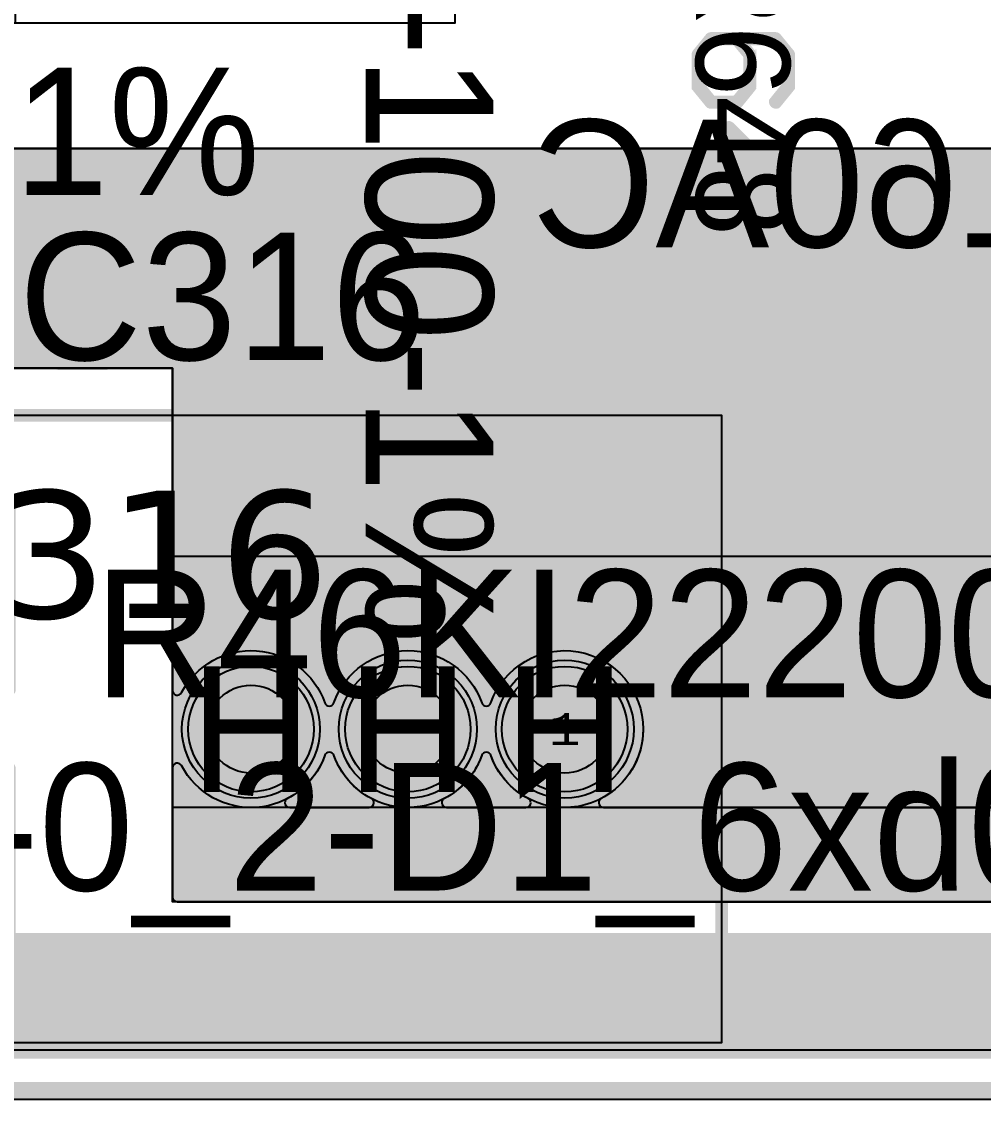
# Model space of a CAD drawing. Extents: x -28 to 199, y -61 to 255.
# Drawn here: x 104.59 to 119.92, y -0.15 to 17.02 of the extents above; entities that cross this region are included whole.
import ezdxf
from ezdxf.enums import TextEntityAlignment as Align

# ---------------------------------------------------------------- set-up
doc = ezdxf.new("R2010")
doc.units = 0
doc.header["$MEASUREMENT"] = 0
for name, color, linetype in [('ASSEMBLY_OUTLINES_TOP', 102, 'CONTINUOUS'), ('ASSEMBLY_PART_NUMBERS_BTM', 191, 'CONTINUOUS'), ('ASSEMBLY_PART_NUMBERS_TOP', 102, 'CONTINUOUS'), ('ASSEMBLY_REF_DES_TOP', 102, 'CONTINUOUS'), ('BOARD_OUTLINE', 10, 'CONTINUOUS'), ('DRILL_DRAWING', 21, 'CONTINUOUS'), ('GENERATED_SILKSCREEN_TOP', 140, 'CONTINUOUS'), ('MANUFACTURING_OUTLINES', 10, 'CONTINUOUS'), ('MOUNTING_HOLE_PADS_LAYER14', 150, 'CONTINUOUS'), ('MOUNTING_HOLE_PADS_LAYER17', 10, 'CONTINUOUS'), ('MOUNTING_HOLE_PADS_LAYER_2', 230, 'CONTINUOUS'), ('MOUNTING_HOLE_PADS_LAYER_3', 81, 'CONTINUOUS'), ('MOUNTING_HOLES_LAYER_2', 42, 'CONTINUOUS'), ('MOUNTING_HOLES_LAYER_3', 42, 'CONTINUOUS'), ('MOUNTING_HOLES_LAYER_BOT21', 42, 'CONTINUOUS'), ('MOUNTING_HOLES_LAYER_TOP', 42, 'CONTINUOUS'), ('PART_HOLES_LAYER_2', 30, 'CONTINUOUS'), ('PART_HOLES_LAYER_3', 30, 'CONTINUOUS'), ('PART_HOLES_LAYER_BOTTOM', 30, 'CONTINUOUS'), ('PART_HOLES_LAYER_TOP', 30, 'CONTINUOUS'), ('PART_PADS_LAYER_2', 230, 'CONTINUOUS'), ('PART_PADS_LAYER_3', 81, 'CONTINUOUS'), ('PART_PADS_LAYER_BOTTOM', 10, 'CONTINUOUS'), ('PART_PADS_LAYER_TOP', 150, 'CONTINUOUS'), ('PIN_NUMBERS_BTM', 8, 'CONTINUOUS'), ('PIN_NUMBERS_TOP', 8, 'CONTINUOUS'), ('PLACEMENT_OUTLINES_TOP', 130, 'CONTINUOUS'), ('PLANE_DATA_LAYER_2', 230, 'CONTINUOUS'), ('PLANE_DATA_LAYER_3', 81, 'CONTINUOUS'), ('PLANE_DATA_LAYER_BOTTOM', 10, 'CONTINUOUS'), ('PLANE_DATA_LAYER_TOP', 150, 'CONTINUOUS'), ('PLANE_SHAPES_LAYER_2', 230, 'CONTINUOUS'), ('PLANE_SHAPES_LAYER_3', 81, 'CONTINUOUS'), ('PLANE_SHAPES_LAYER_BOTTOM', 10, 'CONTINUOUS'), ('PLANE_SHAPES_LAYER_TOP', 150, 'CONTINUOUS'), ('ROUTE_BORDER', 151, 'CONTINUOUS'), ('SILKSCREEN_OUTLINES_TOP', 150, 'CONTINUOUS'), ('SILKSCREEN_REF_DES_TOP', 150, 'CONTINUOUS'), ('SOLDERMASK_PADS_BTM', 12, 'CONTINUOUS'), ('SOLDERMASK_PADS_TOP', 180, 'CONTINUOUS')]:
    doc.layers.add(name, color=color, linetype=linetype)
doc.styles.add('COURIER_NEW', font='COUR.TTF')
doc.styles.add('VERDANA', font='verdana.TTF')
doc.styles.add('VERIBEST_GERBER_0', font='txt')

msp = doc.modelspace()

# ---------------------------------------------------------------- hatches: boundary and pattern name
at = {"layer": 'MOUNTING_HOLES_LAYER_2'}
h = msp.add_hatch(color=256, dxfattribs=at)
edge = h.paths.add_edge_path()
edge.add_arc((108.25, 5.75), 0.7, 0, 360)
h = msp.add_hatch(color=256, dxfattribs=at)
edge = h.paths.add_edge_path()
edge.add_arc((110.75, 5.75), 0.7, 0, 360)
at = {"layer": 'MOUNTING_HOLES_LAYER_3'}
h = msp.add_hatch(color=256, dxfattribs=at)
edge = h.paths.add_edge_path()
edge.add_arc((108.25, 5.75), 0.7, 0, 360)
h = msp.add_hatch(color=256, dxfattribs=at)
edge = h.paths.add_edge_path()
edge.add_arc((110.75, 5.75), 0.7, 0, 360)
at = {"layer": 'MOUNTING_HOLES_LAYER_BOT21'}
h = msp.add_hatch(color=256, dxfattribs=at)
edge = h.paths.add_edge_path()
edge.add_arc((108.25, 5.75), 0.7, 0, 360)
h = msp.add_hatch(color=256, dxfattribs=at)
edge = h.paths.add_edge_path()
edge.add_arc((110.75, 5.75), 0.7, 0, 360)
at = {"layer": 'MOUNTING_HOLES_LAYER_TOP'}
h = msp.add_hatch(color=256, dxfattribs=at)
edge = h.paths.add_edge_path()
edge.add_arc((108.25, 5.75), 0.7, 0, 360)
h = msp.add_hatch(color=256, dxfattribs=at)
edge = h.paths.add_edge_path()
edge.add_arc((110.75, 5.75), 0.7, 0, 360)
at = {"layer": 'PART_HOLES_LAYER_2'}
h = msp.add_hatch(color=256, dxfattribs=at)
edge = h.paths.add_edge_path()
edge.add_arc((113.25, 5.75), 0.7, 0, 360)
at = {"layer": 'PART_HOLES_LAYER_3'}
h = msp.add_hatch(color=256, dxfattribs=at)
edge = h.paths.add_edge_path()
edge.add_arc((113.25, 5.75), 0.7, 0, 360)
at = {"layer": 'PART_HOLES_LAYER_BOTTOM'}
h = msp.add_hatch(color=256, dxfattribs=at)
edge = h.paths.add_edge_path()
edge.add_arc((113.25, 5.75), 0.7, 0, 360)
at = {"layer": 'PART_HOLES_LAYER_TOP'}
h = msp.add_hatch(color=256, dxfattribs=at)
edge = h.paths.add_edge_path()
edge.add_arc((113.25, 5.75), 0.7, 0, 360)
at = {"layer": 'PLANE_DATA_LAYER_2'}
msp.add_hatch(color=256, dxfattribs=at).paths.add_polyline_path([(121, 14.9238, 0.41421356), (120.9238, 15), (103.50001, 15, -0.41421356), (103.5, 15.00001), (103.5, 24.99999, -0.41421356), (103.50001, 25), (109.4238, 25, 0.41421356), (109.5, 25.0762), (109.5, 31.4238, 0.41421356), (109.4238, 31.5), (95.0762, 31.5, 0.41421356), (95, 31.4238), (95, 25.0762, 0.41421356), (95.0762, 25), (100.99999, 25, -0.41421356), (101, 24.99999), (101, 11.5762, 0.41421356), (101.0762, 11.5), (106.99999, 11.5, -0.41421356), (107, 11.49999), (107, 6.36725, 0.7831157), (107.14364, 6.33179, -0.6540392), (109.42818, 6.16761, 0.70651223), (109.57182, 6.16761, -0.70650779), (111.92818, 6.16761, 0.70651223), (112.07182, 6.16761, -0.84269739), (114.5, 5.75, -0.84269739), (112.07182, 5.33239, 0.70651223), (111.92818, 5.33239, -0.70650779), (109.57182, 5.33239, 0.70651223), (109.42818, 5.33239, -0.6540392), (107.14364, 5.16821, 0.7831157), (107, 5.13275), (107, 3.0762, 0.41421356), (107.0762, 3), (120.9238, 3, 0.41421356), (121, 3.0762)], flags=0)
for points in [[(108.25, 5.75), (107.39947, 6.76755)], [(108.25, 5.75), (109.18776, 6.68776)], [(110.75, 5.75), (109.81224, 6.68776)], [(110.75, 5.75), (111.68776, 6.68776)], [(113.25, 5.75), (112.31224, 6.68776)], [(113.25, 5.75), (114.18776, 6.68776)], [(108.25, 5.75), (107.39947, 4.73245)], [(108.25, 5.75), (109.18776, 4.81224)], [(110.75, 5.75), (109.81224, 4.81224)], [(110.75, 5.75), (111.68776, 4.81224)], [(113.25, 5.75), (112.31224, 4.81224)], [(113.25, 5.75), (114.18776, 4.81224)]]:
    msp.add_hatch(color=256, dxfattribs=at).paths.add_polyline_path(points, is_closed=False, flags=0)
at = {"layer": 'PLANE_DATA_LAYER_3'}
msp.add_hatch(color=256, dxfattribs=at).paths.add_polyline_path([(121, 14.9238, 0.41421356), (120.9238, 15), (103.50001, 15, -0.41421356), (103.5, 15.00001), (103.5, 24.99999, -0.41421356), (103.50001, 25), (109.4238, 25, 0.41421356), (109.5, 25.0762), (109.5, 31.4238, 0.41421356), (109.4238, 31.5), (95.0762, 31.5, 0.41421356), (95, 31.4238), (95, 25.0762, 0.41421356), (95.0762, 25), (100.99999, 25, -0.41421356), (101, 24.99999), (101, 11.5762, 0.41421356), (101.0762, 11.5), (106.99999, 11.5, -0.41421356), (107, 11.49999), (107, 6.36725, 0.7831157), (107.14364, 6.33179, -0.6540392), (109.42818, 6.16761, 0.70651223), (109.57182, 6.16761, -0.70650779), (111.92818, 6.16761, 0.70651223), (112.07182, 6.16761, -0.84269739), (114.5, 5.75, -0.84269739), (112.07182, 5.33239, 0.70651223), (111.92818, 5.33239, -0.70650779), (109.57182, 5.33239, 0.70651223), (109.42818, 5.33239, -0.6540392), (107.14364, 5.16821, 0.7831157), (107, 5.13275), (107, 3.0762, 0.41421356), (107.0762, 3), (120.9238, 3, 0.41421356), (121, 3.0762)], flags=0)
for points in [[(108.25, 5.75), (107.39947, 6.76755)], [(108.25, 5.75), (109.18776, 6.68776)], [(110.75, 5.75), (109.81224, 6.68776)], [(110.75, 5.75), (111.68776, 6.68776)], [(113.25, 5.75), (112.31224, 6.68776)], [(113.25, 5.75), (114.18776, 6.68776)], [(108.25, 5.75), (107.39947, 4.73245)], [(108.25, 5.75), (109.18776, 4.81224)], [(110.75, 5.75), (109.81224, 4.81224)], [(110.75, 5.75), (111.68776, 4.81224)], [(113.25, 5.75), (112.31224, 4.81224)], [(113.25, 5.75), (114.18776, 4.81224)]]:
    msp.add_hatch(color=256, dxfattribs=at).paths.add_polyline_path(points, is_closed=False, flags=0)
at = {"layer": 'PLANE_DATA_LAYER_BOTTOM'}
h = msp.add_hatch(color=256, dxfattribs=at)
h.paths.add_polyline_path([(169.5, 10.5762, -0.41421356), (169.4238, 10.5), (159.50001, 10.5, 0.41421356), (159.5, 10.49999), (159.5, 0.7112, -0.41421356), (159.4238, 0.635), (134.0762, 0.635, -0.41421356), (134, 0.7112), (134, 5.99999, 0.41421356), (133.99999, 6), (127.50001, 6, 0.41421356), (127.5, 5.99999), (127.5, 3.0762, -0.41421356), (127.4238, 3), (107.0762, 3, -0.41421356), (107, 3.0762), (107, 5.13275, -0.7831157), (107.14364, 5.16821, 0.6540392), (109.42818, 5.33239, -0.70651223), (109.57182, 5.33239, 0.70650779), (111.92818, 5.33239, -0.70651223), (112.07182, 5.33239, 5.81449095), (112.07182, 6.16761, -0.70651223), (111.92818, 6.16761, 0.70650779), (109.57182, 6.16761, -0.70651223), (109.42818, 6.16761, 0.6540392), (107.14364, 6.33179, -0.7831157), (107, 6.36725), (107, 11.49999, 0.41421356), (106.99999, 11.5), (101.0762, 11.5, -0.41421356), (101, 11.5762), (101, 24.99999, 0.41421356), (100.99999, 25), (95.0762, 25, -0.41421356), (95, 25.0762), (95, 31.4238, -0.41421356), (95.0762, 31.5), (109.4238, 31.5, -0.41421356), (109.5, 31.4238), (109.5, 25.0762, -0.41421356), (109.4238, 25), (103.50001, 25, 0.41421356), (103.5, 24.99999), (103.5, 15.00001, 0.41421356), (103.50001, 15), (120.9238, 15, -0.41421356), (121, 14.9238), (121, 8.50001, 0.41421356), (121.00001, 8.5), (145.49999, 8.5, 0.41421356), (145.5, 8.50001), (145.5, 16.43711, -0.22944129), (145.52896, 16.4969, 0.22944353), (145.7, 16.85), (145.7, 19.15, 0.22944353), (145.52896, 19.5031, -0.22944129), (145.5, 19.56289), (145.5, 22.9238, -0.41421356), (145.5762, 23), (148.03159, 23, -0.75719478), (148.07136, 22.85881, 1.70670392), (150.05, 21.75), (150.05, 21.75, 0.3457374), (149.05814, 23.01295, -0.34573566), (149, 23.08698), (149, 27.4238, -0.41421356), (149.0762, 27.5), (169.4238, 27.5, -0.41421356), (169.5, 27.4238)], flags=0)
h.paths.add_polyline_path([(108.25, 26.075, 0.41421356), (109, 26.825), (109, 29.825, 0.41421356), (108.25, 30.575), (96.25, 30.575, 0.41421356), (95.5, 29.825), (95.5, 26.825, 0.41421356), (96.25, 26.075)], flags=0)
h.paths.add_polyline_path([(150.6, 12.75, -1), (153.9, 12.75, -1)], flags=0)
h.paths.add_polyline_path([(153.56655, 18.31621, 3.77658423), (151.93345, 18.31621, -0.58129123), (151.93345, 18.18379, 3.77658423), (153.56655, 18.18379, -0.58129123)], flags=0)
h.paths.add_polyline_path([(155.1, 2.75, -1), (158.4, 2.75, -1)], flags=0)
h.paths.add_polyline_path([(155.1, 12.75, -1), (158.4, 12.75, -1)], flags=0)
for points in [[(108.25, 5.75), (107.39947, 6.76755)], [(108.25, 5.75), (109.18776, 6.68776)], [(110.75, 5.75), (109.81224, 6.68776)], [(110.75, 5.75), (111.68776, 6.68776)], [(113.25, 5.75), (112.31224, 6.68776)], [(113.25, 5.75), (114.18776, 6.68776)], [(108.25, 5.75), (107.39947, 4.73245)], [(108.25, 5.75), (109.18776, 4.81224)], [(110.75, 5.75), (109.81224, 4.81224)], [(110.75, 5.75), (111.68776, 4.81224)], [(113.25, 5.75), (112.31224, 4.81224)], [(113.25, 5.75), (114.18776, 4.81224)]]:
    msp.add_hatch(color=256, dxfattribs=at).paths.add_polyline_path(points, is_closed=False, flags=0)
at = {"layer": 'PLANE_DATA_LAYER_TOP'}
h = msp.add_hatch(color=256, dxfattribs=at)
h.paths.add_polyline_path([(141, 0.7112, -0.41421356), (140.9238, 0.635), (96.5762, 0.635, -0.41421356), (96.5, 0.7112), (96.5, 20.99999, 0.41421356), (96.49999, 21), (76.5762, 21, -0.41421356), (76.5, 21.0762), (76.5, 32.9238, -0.41421356), (76.5762, 33), (91.4238, 33, -0.41421356), (91.5, 32.9238), (91.5, 23.00001, 0.41421356), (91.50001, 23), (98.9238, 23, -0.41421356), (99, 22.9238), (99, 9.50001, 0.41421356), (99.00001, 9.5), (104.4238, 9.5, -0.41421356), (104.5, 9.4238), (104.5, 6.36725, -0.7831157), (104.35636, 6.33179, 0.6540392), (102.07182, 6.16761, -0.70651223), (101.92818, 6.16761, 0.70650779), (99.57182, 6.16761, -0.70651223), (99.42818, 6.16761, 5.81449095), (99.42818, 5.33239, -0.70651223), (99.57182, 5.33239, 0.70650779), (101.92818, 5.33239, -0.70651223), (102.07182, 5.33239, 0.6540392), (104.35636, 5.16821, -0.7831157), (104.5, 5.13275), (104.5, 2.50001, 0.41421356), (104.50001, 2.5), (128.49999, 2.5, 0.41421356), (128.5, 2.50001), (128.5, 12.49999, 0.41421356), (128.49999, 12.5), (123.0762, 12.5, -0.41421356), (123, 12.5762), (123, 27.4238, -0.41421356), (123.0762, 27.5), (137.4238, 27.5, -0.41421356), (137.5, 27.4238), (137.5, 23.50001, 0.41421356), (137.50001, 23.5), (140.9238, 23.5, -0.41421356), (141, 23.4238)], flags=0)
h.paths.add_polyline_path([(129.1, 2.75, -1), (132.4, 2.75, -1)], flags=0)
h.paths.add_polyline_path([(131.75, 11.1, 0.41421356), (132.4, 11.75), (132.4, 13.75, 0.41421356), (131.75, 14.4), (129.75, 14.4, 0.41421356), (129.1, 13.75), (129.1, 11.75, 0.41421356), (129.75, 11.1)], flags=0)
h.paths.add_polyline_path([(135.56655, 18.31621, 3.77658423), (133.93345, 18.31621, -0.58129123), (133.93345, 18.18379, 3.77658423), (135.56655, 18.18379, -0.58129123)], flags=0)
h.paths.add_polyline_path([(133.6, 12.75, -1), (136.9, 12.75, -1)], flags=0)
h.paths.add_polyline_path([(137.45, 21.75, -1), (140.05, 21.75, -1)], flags=0)
for points in [[(121, 14.9238, 0.41421356), (120.9238, 15), (103.50001, 15, -0.41421356), (103.5, 15.00001), (103.5, 24.99999, -0.41421356), (103.50001, 25), (109.4238, 25, 0.41421356), (109.5, 25.0762), (109.5, 31.4238, 0.41421356), (109.4238, 31.5), (95.0762, 31.5, 0.41421356), (95, 31.4238), (95, 25.0762, 0.41421356), (95.0762, 25), (100.99999, 25, -0.41421356), (101, 24.99999), (101, 11.5762, 0.41421356), (101.0762, 11.5), (106.99999, 11.5, -0.41421356), (107, 11.49999), (107, 6.36725, 0.7831157), (107.14364, 6.33179, -0.6540392), (109.42818, 6.16761, 0.70651223), (109.57182, 6.16761, -0.70650779), (111.92818, 6.16761, 0.70651223), (112.07182, 6.16761, -0.84269739), (114.5, 5.75, -0.278556), (113.83179, 4.64364, 0.27855431), (113.79105, 4.5762, 0.41421356), (113.86725, 4.5), (120.9238, 4.5, 0.41421356), (121, 4.5762)], [(110.20895, 4.5762, 0.27855431), (110.16821, 4.64364, -0.18870359), (109.57182, 5.33239, 0.70651223), (109.42818, 5.33239, -0.18870359), (108.83179, 4.64364, 0.27855431), (108.79105, 4.5762, 0.41421356), (108.86725, 4.5), (110.13275, 4.5, 0.41421356)], [(112.70895, 4.5762, 0.27855431), (112.66821, 4.64364, -0.18870359), (112.07182, 5.33239, 0.70651223), (111.92818, 5.33239, -0.18870359), (111.33179, 4.64364, 0.27855431), (111.29105, 4.5762, 0.41421356), (111.36725, 4.5), (112.63275, 4.5, 0.41421356)]]:
    msp.add_hatch(color=256, dxfattribs=at).paths.add_polyline_path(points, flags=0)
for points in [[(108.25, 5.75), (107.39947, 6.76755)], [(108.25, 5.75), (109.18776, 6.68776)], [(110.75, 5.75), (109.81224, 6.68776)], [(110.75, 5.75), (111.68776, 6.68776)], [(113.25, 5.75), (112.31224, 6.68776)], [(113.25, 5.75), (114.18776, 6.68776)], [(108.25, 5.75), (109.26755, 4.89947)], [(110.75, 5.75), (109.73245, 4.89947)], [(110.75, 5.75), (111.76755, 4.89947)], [(113.25, 5.75), (112.23245, 4.89947)], [(113.25, 5.75), (114.26755, 4.89947)]]:
    msp.add_hatch(color=256, dxfattribs=at).paths.add_polyline_path(points, is_closed=False, flags=0)
at = {"layer": 'PLANE_SHAPES_LAYER_2'}
msp.add_hatch(color=256, dxfattribs=at).paths.add_polyline_path([(121, 3), (107, 3), (107, 11.5), (101, 11.5), (101, 25), (95, 25), (95, 31.5), (109.5, 31.5), (109.5, 25), (103.5, 25), (103.5, 15), (121, 15)], flags=0)
at = {"layer": 'PLANE_SHAPES_LAYER_3'}
msp.add_hatch(color=256, dxfattribs=at).paths.add_polyline_path([(121, 3), (107, 3), (107, 11.5), (101, 11.5), (101, 25), (95, 25), (95, 31.5), (109.5, 31.5), (109.5, 25), (103.5, 25), (103.5, 15), (121, 15)], flags=0)
at = {"layer": 'PLANE_SHAPES_LAYER_BOTTOM'}
msp.add_hatch(color=256, dxfattribs=at).paths.add_polyline_path([(121, 8.5), (107, 8.5), (107, 11.5), (101, 11.5), (101, 25), (95, 25), (95, 31.5), (109.5, 31.5), (109.5, 25), (103.5, 25), (103.5, 15), (121, 15)], flags=0)
at = {"layer": 'PLANE_SHAPES_LAYER_TOP'}
msp.add_hatch(color=256, dxfattribs=at).paths.add_polyline_path([(121, 4.5), (107, 4.5), (107, 11.5), (101, 11.5), (101, 25), (95, 25), (95, 31.5), (109.5, 31.5), (109.5, 25), (103.5, 25), (103.5, 15), (121, 15)], flags=0)

# ---------------------------------------------------------------- linework, layer by layer
at = {"layer": 'ASSEMBLY_OUTLINES_TOP'}
for points in [[(26.5, 17), (26.5, 102), (111.5, 102), (111.5, 17)], [(104.5, 17), (104.5, 24), (111.5, 24), (111.5, 17)]]:
    msp.add_lwpolyline(points, close=True, dxfattribs=at)
at = {"layer": 'ASSEMBLY_OUTLINES_TOP', "const_width": 0.2}
msp.add_lwpolyline([(118.25, 27.75, -1), (169.25, 27.75, -1)], format="xyb", close=True, dxfattribs=at)
msp.add_lwpolyline([(95.75, 0.75), (95.75, 10.75), (115.75, 10.75), (115.75, 0.75)], close=True, dxfattribs=at)
at = {"layer": 'BOARD_OUTLINE', "const_width": 0.25}
msp.add_lwpolyline([(0, 1.5), (0, 253.5, -0.41421356), (1.5, 255), (168.5, 255, -0.41421356), (170, 253.5), (170, 1.5, -0.41421356), (168.5, 0), (1.5, 0, -0.41421356)], format="xyb", close=True, dxfattribs=at)
at = {"layer": 'GENERATED_SILKSCREEN_TOP', "const_width": 0.15}
msp.add_lwpolyline([(118.25, 27.75, -1), (169.25, 27.75, -1)], format="xyb", close=True, dxfattribs=at)
at = {"layer": 'GENERATED_SILKSCREEN_TOP'}
for points, const_width in [([(116.84, 15.97075), (116.6345, 15.71875), (116.627, 15.71125), (116.615, 15.70975), (116.6075, 15.71125), (116.6, 15.71425), (116.5925, 15.71875), (116.5865, 15.72625), (116.582, 15.73375), (116.5805, 15.74125), (116.5805, 15.74875), (116.585, 15.75475), (116.7845, 16.00075), (116.7845, 16.48675), (116.5955, 16.71775), (116.057, 16.71775), (116.2235, 16.51375), (116.225, 16.50775), (116.2265, 16.50475), (116.2265, 16.50325), (116.228, 16.50325), (116.2295, 16.49575), (116.2295, 15.99025), (116.228, 15.98425), (116.2265, 15.98275), (116.2265, 15.98125), (116.225, 15.97675), (116.2235, 15.97075), (116.0195, 15.71875), (116.0165, 15.71725), (116.0135, 15.71425), (116.012, 15.71275), (116.009, 15.71275), (115.9985, 15.70975), (115.994, 15.70825), (115.5815, 15.70825), (115.574, 15.70975), (115.568, 15.71275), (115.562, 15.71425), (115.5575, 15.71875), (115.352, 15.97075), (115.349, 15.97825), (115.3475, 15.97975), (115.3475, 15.98275), (115.3475, 15.98575), (115.346, 15.98725), (115.346, 15.99025), (115.346, 16.49575), (115.3475, 16.50175), (115.349, 16.50775), (115.352, 16.51375), (115.5575, 16.76575), (115.5605, 16.76875), (115.562, 16.77175), (115.5665, 16.77475), (115.577, 16.77775), (115.5815, 16.77925), (116.6105, 16.77925), (116.618, 16.77775), (116.624, 16.77475), (116.6285, 16.77175), (116.63, 16.76875), (116.6345, 16.76575), (116.84, 16.51375), (116.8415, 16.50775), (116.843, 16.50325), (116.8445, 16.50175), (116.846, 16.49575), (116.846, 15.99025), (116.8445, 15.98425), (116.8445, 15.98275), (116.843, 15.98125), (116.8415, 15.97675), (116.84, 15.97075)], 0.15), ([(115.979, 16.71775), (115.5965, 16.71775), (115.4075, 16.48675), (115.4075, 16.00225), (115.5965, 15.76825), (115.979, 15.76825), (116.1695, 16.00225), (116.1695, 16.48675), (115.979, 16.71775)], 0.15), ([(115.376, 14.45125), (115.3655, 14.44975), (115.3565, 14.44225), (115.352, 14.43175), (115.3505, 14.42125), (115.352, 14.41075), (115.3565, 14.40175), (115.3655, 14.39425), (115.376, 14.39125), (115.8305, 14.39125), (115.8305, 14.32075), (115.8335, 14.31025), (115.8395, 14.30125), (115.85, 14.29675), (115.8605, 14.29525), (115.8725, 14.29675), (115.883, 14.30125), (115.8905, 14.31025), (115.8935, 14.32075), (115.8935, 14.39125), (116.774, 14.39125), (116.7815, 14.39275), (116.7875, 14.39575), (116.7935, 14.40325), (116.798, 14.41075), (116.801, 14.41975), (116.8025, 14.42875), (116.801, 14.43625), (116.795, 14.44375), (115.8845, 15.35425), (115.8755, 15.36025), (115.8665, 15.36325), (115.8575, 15.36175), (115.847, 15.35575), (115.8395, 15.35275), (115.835, 15.34675), (115.832, 15.34075), (115.8305, 15.33325), (115.8305, 14.45125), (115.376, 14.45125)], 0.15), ([(115.8935, 15.25825), (116.6975, 14.45125), (115.8935, 14.45125), (115.8935, 15.25825)], 0.15), ([(116.2925, 12.93775), (116.1485, 12.98575), (116.0045, 12.93775), (116, 12.93775), (115.994, 12.93625), (115.5305, 12.93625), (115.526, 12.93625), (115.5215, 12.93775), (115.5155, 12.93925), (115.5095, 12.94525), (115.355, 13.09525), (115.349, 13.10125), (115.3475, 13.11025), (115.346, 13.11625), (115.346, 13.66675), (115.346, 13.67125), (115.3475, 13.67575), (115.349, 13.68175), (115.355, 13.68775), (115.5095, 13.83775), (115.5155, 13.84375), (115.5215, 13.84675), (115.5305, 13.84675), (115.994, 13.84675), (116, 13.84675), (116.003, 13.84675), (116.0045, 13.84525), (116.1485, 13.79725), (116.2925, 13.84525), (116.294, 13.84675), (116.303, 13.84675), (116.663, 13.84675), (116.669, 13.84675), (116.6765, 13.84375), (116.684, 13.83775), (116.8385, 13.68775), (116.843, 13.68175), (116.8445, 13.67575), (116.846, 13.67125), (116.846, 13.66675), (116.846, 13.11625), (116.8445, 13.11025), (116.843, 13.10125), (116.8385, 13.09525), (116.684, 12.94525), (116.675, 12.93925), (116.669, 12.93775), (116.663, 12.93625), (116.303, 12.93625), (116.297, 12.93625), (116.294, 12.93775), (116.2925, 12.93775)], 0.15), ([(105.18234, 11.60361), (104.84131, 11.88172), (104.83115, 11.88781), (104.82913, 11.89593), (104.82506, 11.90405), (104.82304, 11.9142), (104.82304, 13.30678), (104.82506, 13.31693), (104.82913, 13.32505), (104.83319, 13.32911), (104.83522, 13.33317), (104.83928, 13.33926), (105.18234, 13.61737), (105.18843, 13.6194), (105.19452, 13.62143), (105.19656, 13.62346), (105.20467, 13.62549), (105.88878, 13.62549), (105.89893, 13.62346), (105.903, 13.62143), (105.90909, 13.6194), (105.91518, 13.61737), (106.25825, 13.33926), (106.26636, 13.32911), (106.27043, 13.31287), (106.26839, 13.30069), (106.26434, 13.29054), (106.25825, 13.28242), (106.2481, 13.2743), (106.23794, 13.26821), (106.2278, 13.26618), (106.21765, 13.26618), (106.20952, 13.27227), (105.87457, 13.54226), (105.21889, 13.54226), (104.90627, 13.28648), (104.90627, 11.9345), (105.21889, 11.67872), (105.87457, 11.67872), (106.20952, 11.94871), (106.21765, 11.95277), (106.2278, 11.9548), (106.23794, 11.95277), (106.2481, 11.94668), (106.25825, 11.93856), (106.26434, 11.92841), (106.26839, 11.91623), (106.27043, 11.90405), (106.26636, 11.89187), (106.25825, 11.88172), (105.91518, 11.60361), (105.90705, 11.59955), (105.90502, 11.59752), (105.89893, 11.59752), (105.89691, 11.59549), (105.89487, 11.59549), (105.88878, 11.59549), (105.20467, 11.59549), (105.19656, 11.59752), (105.18843, 11.59955), (105.18234, 11.60361)], 0.25), ([(107.09664, 11.60361), (106.75356, 11.88172), (106.74341, 11.89187), (106.74138, 11.90405), (106.74341, 11.91826), (106.75154, 11.93247), (106.76168, 11.94262), (106.77387, 11.95074), (106.78808, 11.95277), (106.80228, 11.94871), (107.13317, 11.67872), (107.78887, 11.67872), (108.10555, 11.9345), (108.10555, 12.31208), (107.79292, 12.56989), (107.45594, 12.56989), (107.43971, 12.57395), (107.42955, 12.58207), (107.42346, 12.59628), (107.42144, 12.61049), (107.42346, 12.6247), (107.42955, 12.63688), (107.43971, 12.64703), (107.45594, 12.65109), (107.79292, 12.65109), (108.10555, 12.9089), (108.10555, 13.28648), (107.78887, 13.54226), (107.13317, 13.54226), (106.80228, 13.27227), (106.78808, 13.26821), (106.77387, 13.27024), (106.76168, 13.27633), (106.75154, 13.28851), (106.74341, 13.30069), (106.74138, 13.3149), (106.74341, 13.32911), (106.75356, 13.33926), (107.09664, 13.61737), (107.10273, 13.6194), (107.10882, 13.62143), (107.11084, 13.62346), (107.11897, 13.62549), (107.80308, 13.62549), (107.81323, 13.62346), (107.81728, 13.62143), (107.82337, 13.6194), (107.82946, 13.61737), (108.17253, 13.33926), (108.17862, 13.32911), (108.18066, 13.32099), (108.18471, 13.3149), (108.18675, 13.30678), (108.18675, 12.8886), (108.18471, 12.88251), (108.18066, 12.8683), (108.17862, 12.85815), (108.17253, 12.85409), (107.87413, 12.61049), (108.17253, 12.36689), (108.17457, 12.36283), (108.17862, 12.35877), (108.18066, 12.35674), (108.18066, 12.35268), (108.18471, 12.33847), (108.18675, 12.33238), (108.18675, 11.9142), (108.18471, 11.90405), (108.18066, 11.89593), (108.17862, 11.88781), (108.17253, 11.88172), (107.82946, 11.60361), (107.82134, 11.59955), (107.81932, 11.59752), (107.81323, 11.59752), (107.81119, 11.59549), (107.80916, 11.59549), (107.80308, 11.59549), (107.11897, 11.59549), (107.11084, 11.59752), (107.10273, 11.59955), (107.09664, 11.60361)], 0.25), ([(108.948, 11.67872), (108.93175, 11.67466), (108.92364, 11.66654), (108.91755, 11.65233), (108.91551, 11.63609), (108.91755, 11.62188), (108.92364, 11.60767), (108.93175, 11.59752), (108.948, 11.59549), (109.73969, 11.59549), (109.75391, 11.59752), (109.76609, 11.60767), (109.77218, 11.62188), (109.7742, 11.63609), (109.77218, 11.65233), (109.76609, 11.66654), (109.75391, 11.67466), (109.73969, 11.67872), (109.38241, 11.67872), (109.38241, 13.58489), (109.38039, 13.5991), (109.3743, 13.60925), (109.36414, 13.61534), (109.34994, 13.61737), (109.33979, 13.6194), (109.32963, 13.6194), (109.32152, 13.61534), (109.31339, 13.60722), (108.91755, 13.051), (108.91146, 13.03679), (108.91146, 13.02258), (108.91755, 13.0104), (108.92769, 13.00025), (108.93988, 12.99213), (108.95409, 12.98807), (108.9622, 12.98807), (108.96829, 12.9901), (108.97844, 13.00228), (109.30325, 13.457), (109.30325, 11.67872), (108.948, 11.67872)], 0.25), ([(111.59714, 13.61737), (111.93819, 13.33926), (111.94834, 13.32911), (111.95037, 13.31287), (111.94834, 13.30069), (111.94428, 13.29054), (111.93819, 13.28242), (111.92803, 13.2743), (111.91788, 13.26821), (111.90774, 13.26618), (111.89759, 13.26618), (111.88947, 13.27227), (111.55654, 13.54226), (110.89883, 13.54226), (110.58621, 13.28648), (110.58621, 12.55771), (110.86228, 12.78304), (110.87041, 12.78507), (110.87447, 12.7871), (110.8765, 12.7871), (110.8765, 12.78913), (110.88665, 12.79116), (111.57076, 12.79116), (111.57887, 12.78913), (111.57887, 12.7871), (111.58294, 12.7871), (111.58903, 12.78507), (111.59512, 12.78304), (111.93819, 12.50696), (111.94021, 12.50087), (111.94428, 12.49884), (111.9463, 12.49681), (111.9463, 12.49275), (111.95037, 12.47854), (111.95239, 12.47245), (111.95239, 11.9142), (111.95037, 11.90405), (111.9463, 11.89593), (111.94428, 11.88781), (111.93819, 11.88172), (111.59714, 11.60361), (111.587, 11.59955), (111.58496, 11.59752), (111.58091, 11.59752), (111.57685, 11.59549), (111.57482, 11.59549), (111.57076, 11.59549), (110.88665, 11.59549), (110.87852, 11.59752), (110.87041, 11.59955), (110.86228, 11.60361), (110.52124, 11.88172), (110.51718, 11.88578), (110.51313, 11.88781), (110.50907, 11.8939), (110.505, 11.90811), (110.50298, 11.9142), (110.50298, 13.30678), (110.505, 13.31693), (110.50907, 13.32505), (110.51313, 13.32911), (110.51718, 13.33317), (110.52124, 13.33926), (110.86228, 13.61737), (110.87041, 13.6194), (110.8765, 13.62143), (110.87852, 13.62346), (110.88665, 13.62549), (111.57076, 13.62549), (111.57887, 13.62346), (111.58091, 13.62346), (111.58294, 13.62143), (111.58903, 13.6194), (111.59714, 13.61737)], 0.25), ([(115.988, 13.78675), (115.544, 13.78675), (115.4075, 13.65175), (115.4075, 13.12825), (115.544, 12.99625), (115.988, 12.99625), (116.117, 13.03975), (116.117, 13.74625), (115.988, 13.78675)], 0.15), ([(116.6465, 13.78675), (116.306, 13.78675), (116.177, 13.74625), (116.177, 13.03975), (116.306, 12.99625), (116.6465, 12.99625), (116.7845, 13.12825), (116.7845, 13.65175), (116.6465, 13.78675)], 0.15), ([(110.58621, 12.45215), (110.58621, 11.9345), (110.89883, 11.67872), (111.55451, 11.67872), (111.8712, 11.9345), (111.8712, 12.45215), (111.55451, 12.70996), (110.89883, 12.70996), (110.58621, 12.45215)], 0.25)]:
    msp.add_lwpolyline(points, dxfattribs=dict(at, const_width=const_width))
at = {"layer": 'GENERATED_SILKSCREEN_TOP', "const_width": 0.15}
msp.add_lwpolyline([(95.75, 0.75), (95.75, 10.75), (115.75, 10.75), (115.75, 0.75)], close=True, dxfattribs=at)
at = {"layer": 'MANUFACTURING_OUTLINES'}
msp.add_lwpolyline([(170.15041, 1.5, -0.41421356), (168.5, -0.15041), (1.5, -0.15041, -0.41421356), (-0.15041, 1.5), (-0.15041, 253.5, -0.41421356), (1.5, 255.15041), (168.5, 255.15041, -0.41421356), (170.15041, 253.5)], format="xyb", close=True, dxfattribs=at)
at = {"layer": 'MOUNTING_HOLE_PADS_LAYER14'}
for centre in [(108.25, 5.75), (110.75, 5.75)]:
    msp.add_circle(centre, 1, dxfattribs=at)
at = {"layer": 'MOUNTING_HOLE_PADS_LAYER17'}
for centre in [(108.25, 5.75), (110.75, 5.75)]:
    msp.add_circle(centre, 1, dxfattribs=at)
at = {"layer": 'MOUNTING_HOLE_PADS_LAYER_2'}
for centre in [(108.25, 5.75), (110.75, 5.75)]:
    msp.add_circle(centre, 1, dxfattribs=at)
at = {"layer": 'MOUNTING_HOLE_PADS_LAYER_3'}
for centre in [(108.25, 5.75), (110.75, 5.75)]:
    msp.add_circle(centre, 1, dxfattribs=at)
at = {"layer": 'MOUNTING_HOLES_LAYER_2'}
for centre in [(108.25, 5.75), (110.75, 5.75)]:
    msp.add_circle(centre, 0.7, dxfattribs=at)
at = {"layer": 'MOUNTING_HOLES_LAYER_3'}
for centre in [(108.25, 5.75), (110.75, 5.75)]:
    msp.add_circle(centre, 0.7, dxfattribs=at)
at = {"layer": 'MOUNTING_HOLES_LAYER_BOT21'}
for centre in [(108.25, 5.75), (110.75, 5.75)]:
    msp.add_circle(centre, 0.7, dxfattribs=at)
at = {"layer": 'MOUNTING_HOLES_LAYER_TOP'}
for centre in [(108.25, 5.75), (110.75, 5.75)]:
    msp.add_circle(centre, 0.7, dxfattribs=at)
at = {"layer": 'PART_HOLES_LAYER_2'}
msp.add_circle((113.25, 5.75), 0.7, dxfattribs=at)
at = {"layer": 'PART_HOLES_LAYER_3'}
msp.add_circle((113.25, 5.75), 0.7, dxfattribs=at)
at = {"layer": 'PART_HOLES_LAYER_BOTTOM'}
msp.add_circle((113.25, 5.75), 0.7, dxfattribs=at)
at = {"layer": 'PART_HOLES_LAYER_TOP'}
msp.add_circle((113.25, 5.75), 0.7, dxfattribs=at)
at = {"layer": 'PART_PADS_LAYER_2'}
msp.add_circle((113.25, 5.75), 1, dxfattribs=at)
at = {"layer": 'PART_PADS_LAYER_3'}
msp.add_circle((113.25, 5.75), 1, dxfattribs=at)
at = {"layer": 'PART_PADS_LAYER_BOTTOM'}
msp.add_circle((113.25, 5.75), 1, dxfattribs=at)
at = {"layer": 'PART_PADS_LAYER_TOP'}
msp.add_circle((113.25, 5.75), 1, dxfattribs=at)
at = {"layer": 'PLACEMENT_OUTLINES_TOP'}
msp.add_lwpolyline([(95.75, 0.75), (95.75, 10.75), (115.75, 10.75), (115.75, 0.75)], close=True, dxfattribs=at)
msp.add_circle((143.75, 27.75), 25.5, dxfattribs=at)
at = {"layer": 'PLANE_DATA_LAYER_2'}
for points in [[(101, 24.99999), (101, 11.5762, 0.41421356), (101.0762, 11.5), (106.99999, 11.5, -0.41421356), (107, 11.49999), (107, 6.36725, 0.7831157), (107.14364, 6.33179, -0.6540392), (109.42818, 6.16761, 0.70651223), (109.57182, 6.16761, -0.70650779), (111.92818, 6.16761, 0.70651223), (112.07182, 6.16761, -0.84269739), (114.5, 5.75, -0.84269739), (112.07182, 5.33239, 0.70651223), (111.92818, 5.33239, -0.70650779), (109.57182, 5.33239, 0.70651223), (109.42818, 5.33239, -0.6540392), (107.14364, 5.16821, 0.7831157), (107, 5.13275), (107, 3.0762, 0.41421356), (107.0762, 3), (120.9238, 3, 0.41421356)], [(120.9238, 15), (103.50001, 15, -0.41421356), (103.5, 15.00001), (103.5, 24.99999, -0.41421356)]]:
    msp.add_lwpolyline(points, format="xyb", dxfattribs=at)
at = {"layer": 'PLANE_DATA_LAYER_2', "const_width": 0.5}
for points in [[(108.25, 5.75), (107.39947, 6.76755)], [(108.25, 5.75), (109.18776, 6.68776)], [(110.75, 5.75), (109.81224, 6.68776)], [(110.75, 5.75), (111.68776, 6.68776)], [(113.25, 5.75), (112.31224, 6.68776)], [(113.25, 5.75), (114.18776, 6.68776)], [(108.25, 5.75), (107.39947, 4.73245)], [(108.25, 5.75), (109.18776, 4.81224)], [(110.75, 5.75), (109.81224, 4.81224)], [(110.75, 5.75), (111.68776, 4.81224)], [(113.25, 5.75), (112.31224, 4.81224)], [(113.25, 5.75), (114.18776, 4.81224)]]:
    msp.add_lwpolyline(points, dxfattribs=at)
at = {"layer": 'PLANE_DATA_LAYER_3'}
for points in [[(101, 24.99999), (101, 11.5762, 0.41421356), (101.0762, 11.5), (106.99999, 11.5, -0.41421356), (107, 11.49999), (107, 6.36725, 0.7831157), (107.14364, 6.33179, -0.6540392), (109.42818, 6.16761, 0.70651223), (109.57182, 6.16761, -0.70650779), (111.92818, 6.16761, 0.70651223), (112.07182, 6.16761, -0.84269739), (114.5, 5.75, -0.84269739), (112.07182, 5.33239, 0.70651223), (111.92818, 5.33239, -0.70650779), (109.57182, 5.33239, 0.70651223), (109.42818, 5.33239, -0.6540392), (107.14364, 5.16821, 0.7831157), (107, 5.13275), (107, 3.0762, 0.41421356), (107.0762, 3), (120.9238, 3, 0.41421356)], [(120.9238, 15), (103.50001, 15, -0.41421356), (103.5, 15.00001), (103.5, 24.99999, -0.41421356)]]:
    msp.add_lwpolyline(points, format="xyb", dxfattribs=at)
at = {"layer": 'PLANE_DATA_LAYER_3', "const_width": 0.5}
for points in [[(108.25, 5.75), (107.39947, 6.76755)], [(108.25, 5.75), (109.18776, 6.68776)], [(110.75, 5.75), (109.81224, 6.68776)], [(110.75, 5.75), (111.68776, 6.68776)], [(113.25, 5.75), (112.31224, 6.68776)], [(113.25, 5.75), (114.18776, 6.68776)], [(108.25, 5.75), (107.39947, 4.73245)], [(108.25, 5.75), (109.18776, 4.81224)], [(110.75, 5.75), (109.81224, 4.81224)], [(110.75, 5.75), (111.68776, 4.81224)], [(113.25, 5.75), (112.31224, 4.81224)], [(113.25, 5.75), (114.18776, 4.81224)]]:
    msp.add_lwpolyline(points, dxfattribs=at)
at = {"layer": 'PLANE_DATA_LAYER_BOTTOM', "const_width": 0.5}
for points in [[(108.25, 5.75), (107.39947, 6.76755)], [(108.25, 5.75), (109.18776, 6.68776)], [(110.75, 5.75), (109.81224, 6.68776)], [(110.75, 5.75), (111.68776, 6.68776)], [(113.25, 5.75), (112.31224, 6.68776)], [(113.25, 5.75), (114.18776, 6.68776)], [(108.25, 5.75), (107.39947, 4.73245)], [(108.25, 5.75), (109.18776, 4.81224)], [(110.75, 5.75), (109.81224, 4.81224)], [(110.75, 5.75), (111.68776, 4.81224)], [(113.25, 5.75), (112.31224, 4.81224)], [(113.25, 5.75), (114.18776, 4.81224)]]:
    msp.add_lwpolyline(points, dxfattribs=at)
at = {"layer": 'PLANE_DATA_LAYER_TOP'}
for points in [[(101, 24.99999), (101, 11.5762, 0.41421356), (101.0762, 11.5), (106.99999, 11.5, -0.41421356), (107, 11.49999), (107, 6.36725, 0.7831157), (107.14364, 6.33179, -0.6540392), (109.42818, 6.16761, 0.70651223), (109.57182, 6.16761, -0.70650779), (111.92818, 6.16761, 0.70651223), (112.07182, 6.16761, -0.84269739), (114.5, 5.75, -0.278556), (113.83179, 4.64364, 0.27855431), (113.79105, 4.5762, 0.41421356), (113.86725, 4.5), (120.9238, 4.5, 0.41421356)], [(120.9238, 15), (103.50001, 15, -0.41421356), (103.5, 15.00001), (103.5, 24.99999, -0.41421356)]]:
    msp.add_lwpolyline(points, format="xyb", dxfattribs=at)
at = {"layer": 'PLANE_DATA_LAYER_TOP', "const_width": 0.5}
for points in [[(108.25, 5.75), (107.39947, 6.76755)], [(108.25, 5.75), (109.18776, 6.68776)], [(110.75, 5.75), (109.81224, 6.68776)], [(110.75, 5.75), (111.68776, 6.68776)], [(113.25, 5.75), (112.31224, 6.68776)], [(113.25, 5.75), (114.18776, 6.68776)], [(108.25, 5.75), (109.26755, 4.89947)], [(110.75, 5.75), (109.73245, 4.89947)], [(110.75, 5.75), (111.76755, 4.89947)], [(113.25, 5.75), (112.23245, 4.89947)], [(113.25, 5.75), (114.26755, 4.89947)]]:
    msp.add_lwpolyline(points, dxfattribs=at)
at = {"layer": 'PLANE_DATA_LAYER_TOP'}
for points in [[(110.20895, 4.5762, 0.27855431), (110.16821, 4.64364, -0.18870359), (109.57182, 5.33239, 0.70651223), (109.42818, 5.33239, -0.18870359), (108.83179, 4.64364, 0.27855431), (108.79105, 4.5762, 0.41421356), (108.86725, 4.5), (110.13275, 4.5, 0.41421356)], [(112.70895, 4.5762, 0.27855431), (112.66821, 4.64364, -0.18870359), (112.07182, 5.33239, 0.70651223), (111.92818, 5.33239, -0.18870359), (111.33179, 4.64364, 0.27855431), (111.29105, 4.5762, 0.41421356), (111.36725, 4.5), (112.63275, 4.5, 0.41421356)]]:
    msp.add_lwpolyline(points, format="xyb", close=True, dxfattribs=at)
at = {"layer": 'PLANE_SHAPES_LAYER_2'}
msp.add_lwpolyline([(121, 3), (107, 3), (107, 11.5), (101, 11.5), (101, 25), (95, 25), (95, 31.5), (109.5, 31.5), (109.5, 25), (103.5, 25), (103.5, 15), (121, 15)], close=True, dxfattribs=at)
at = {"layer": 'PLANE_SHAPES_LAYER_3'}
msp.add_lwpolyline([(121, 3), (107, 3), (107, 11.5), (101, 11.5), (101, 25), (95, 25), (95, 31.5), (109.5, 31.5), (109.5, 25), (103.5, 25), (103.5, 15), (121, 15)], close=True, dxfattribs=at)
at = {"layer": 'PLANE_SHAPES_LAYER_BOTTOM'}
msp.add_lwpolyline([(121, 8.5), (107, 8.5), (107, 11.5), (101, 11.5), (101, 25), (95, 25), (95, 31.5), (109.5, 31.5), (109.5, 25), (103.5, 25), (103.5, 15), (121, 15)], close=True, dxfattribs=at)
for points in [[(107, 6), (145.5, 6), (107, 8.5), (145.5, 8.5)], [(107, 3), (127.5, 3), (107, 6), (127.5, 6)]]:
    msp.add_solid(points, dxfattribs=at)
at = {"layer": 'PLANE_SHAPES_LAYER_TOP'}
msp.add_lwpolyline([(121, 4.5), (107, 4.5), (107, 11.5), (101, 11.5), (101, 25), (95, 25), (95, 31.5), (109.5, 31.5), (109.5, 25), (103.5, 25), (103.5, 15), (121, 15)], close=True, dxfattribs=at)
msp.add_solid([(96.5, 0.5), (128.5, 0.5), (96.5, 2.5), (128.5, 2.5)], dxfattribs=at)
at = {"layer": 'ROUTE_BORDER'}
msp.add_lwpolyline([(0.635, 2.135), (0.635, 252.5, -0.41421356), (2.135, 254), (168, 254, -0.41421356), (169.5, 252.5), (169.5, 2.135, -0.41421356), (168, 0.635), (2.135, 0.635, -0.41421356)], format="xyb", close=True, dxfattribs=at)
at = {"layer": 'SILKSCREEN_OUTLINES_TOP'}
msp.add_lwpolyline([(95.75, 0.75), (95.75, 10.75), (115.75, 10.75), (115.75, 0.75)], close=True, dxfattribs=at)
msp.add_circle((143.75, 27.75), 25.5, dxfattribs=at)
at = {"layer": 'SOLDERMASK_PADS_BTM'}
for centre in [(108.25, 5.75), (110.75, 5.75), (113.25, 5.75)]:
    msp.add_circle(centre, 1.1, dxfattribs=at)
at = {"layer": 'SOLDERMASK_PADS_TOP'}
for centre in [(108.25, 5.75), (110.75, 5.75), (113.25, 5.75)]:
    msp.add_circle(centre, 1.1, dxfattribs=at)

# ---------------------------------------------------------------- texts
at = {"layer": 'ASSEMBLY_PART_NUMBERS_BTM', "style": 'VERIBEST_GERBER_0', "text_generation_flag": 2}
msp.add_text('C3225X7T2J104K160AC', height=2.032, dxfattribs=at).set_placement((143.25, 15.46), align=Align.TOP_LEFT)
at = {"layer": 'ASSEMBLY_PART_NUMBERS_TOP', "style": 'VERIBEST_GERBER_0'}
msp.add_text('MP9100-100-1%', height=2.032, rotation=270, dxfattribs=at).set_placement((112.11, 27.5), align=Align.TOP_LEFT)
for s, p in [('MP9100-15.0-1%', (87.25, 16.29)), ('R46KI22200001K1', (105.75, 8.29)), ('MGSHV-0_2-D1_6xd0.62', (94, 5.21))]:
    msp.add_text(s, height=2.032, dxfattribs=at).set_placement(p, align=Align.TOP_LEFT)
at = {"layer": 'ASSEMBLY_REF_DES_TOP', "style": 'VERDANA'}
msp.add_text('C316', height=2.03, dxfattribs=at).set_placement((102.25, 9.55), align=Align.TOP_LEFT)
at = {"layer": 'DRILL_DRAWING', "style": 'VERIBEST_GERBER_0'}
for p in [(108.25, 5.75), (110.75, 5.75), (113.25, 5.75)]:
    msp.add_text('H', height=2, dxfattribs=at).set_placement(p, align=Align.MIDDLE_CENTER)
at = {"layer": 'PIN_NUMBERS_BTM', "style": 'COURIER_NEW'}
msp.add_text('1', height=0.508, dxfattribs=at).set_placement((113.25, 5.75), align=Align.MIDDLE_CENTER)
at = {"layer": 'PIN_NUMBERS_TOP', "style": 'COURIER_NEW'}
msp.add_text('1', height=0.508, dxfattribs=at).set_placement((113.25, 5.75), align=Align.MIDDLE_CENTER)
at = {"layer": 'SILKSCREEN_REF_DES_TOP', "style": 'VERIBEST_GERBER_0'}
msp.add_text('R648', height=1.5, rotation=270, dxfattribs=at).set_placement((116.84, 18.4), align=Align.TOP_LEFT)
msp.add_text('C316', height=2.03, dxfattribs=at).set_placement((104.55, 13.66), align=Align.TOP_LEFT)

doc.saveas('drawing.dxf')
